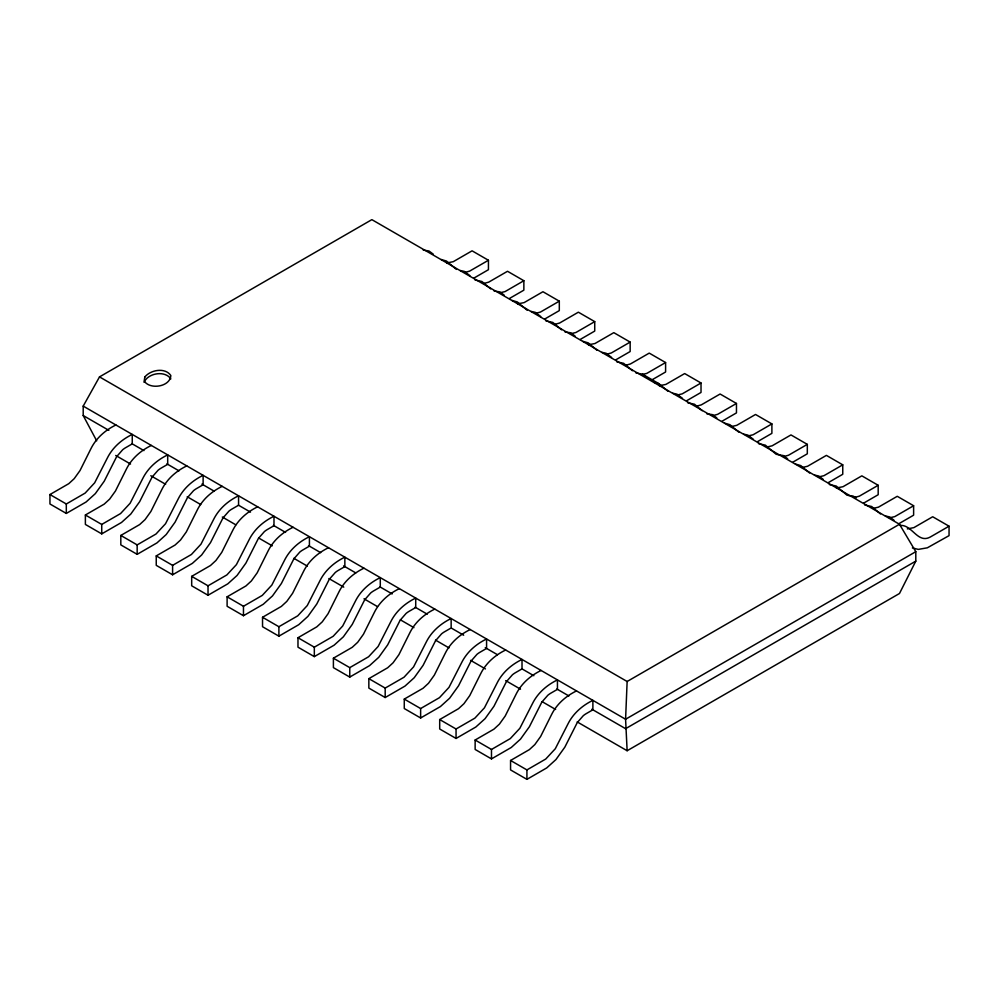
<?xml version="1.0" encoding="UTF-8"?>
<svg xmlns="http://www.w3.org/2000/svg" width="999" height="999" viewBox="0 0 999 999"><rect width="100%" height="100%" fill="white"/><g stroke="black" fill="none" stroke-linecap="round" stroke-linejoin="round"><path stroke-width="1.5" d="M899.487 524.263L627.135 681.493L625.586 719.243L627.135 750.736L899.487 593.493L915.796 561.126L915.796 551.685L899.487 524.263L371.865 219.643L99.513 376.885L83.204 406.106L83.204 415.547L96.678 440.809M144.056 382.355C148.014 372.989 164.972 370.204 170.841 378.883M115.909 424.987C105.382 430.057 96.154 438.124 90.934 448.688L80.02 470.554L74.213 478.658L68.781 483.666L49.95 494.542L49.95 503.983L66.309 513.424L86.089 501.998L95.33 493.631L104.221 481.231L116.671 456.605L122.665 449.762A20.892 12.063 -60 0 1 125.662 447.677L132.255 443.868L132.255 434.428C121.741 439.498 112.512 447.577 107.293 458.129L94.668 482.817L85.127 493.106L66.309 503.983L49.95 494.542M151.336 445.442C140.822 450.512 131.581 458.591 126.374 469.143L115.447 491.021L109.64 499.125L104.208 504.12L85.377 514.997L85.377 524.438L101.736 533.878L121.528 522.452L130.769 514.085L139.648 501.685L152.098 477.06L158.104 470.217A20.892 12.063 -60 0 1 161.101 468.131L167.695 464.323L167.695 454.882C157.168 459.952 147.939 468.032 142.72 478.583L130.107 503.271L120.567 513.561L101.736 524.438L85.377 514.997M473.926 278.084L488.436 269.705L488.436 260.264L469.605 271.129L465.322 272.302M186.776 465.896C176.249 470.966 167.02 479.045 161.801 489.597L150.886 511.476L145.08 519.58L139.635 524.587L120.817 535.452L120.817 544.892L137.163 554.333L156.955 542.907L166.196 534.54L175.087 522.152L187.525 497.514L193.531 490.671A20.892 12.063 -60 0 1 196.528 488.586L203.122 484.777L203.122 475.337C192.607 480.407 183.366 488.486 178.159 499.05L165.534 523.726L155.994 534.028L137.163 544.892L120.817 535.452M509.353 298.539L523.863 290.16L523.863 280.719L505.044 291.596L499.6 292.857M222.203 486.351C211.676 491.421 202.447 499.5 197.24 510.064L186.313 531.93L180.507 540.034L175.075 545.042L156.244 555.906L156.244 565.347L172.602 574.787L192.382 563.361L201.636 554.994L210.514 542.607L222.964 517.969L228.958 511.126A20.892 12.063 -60 0 1 231.955 509.053L238.561 505.244L238.561 495.791C228.034 500.861 218.806 508.941 213.586 519.505L200.974 544.18L191.421 554.482L172.602 565.347L156.244 555.906M544.792 318.993L559.303 310.614L559.303 301.174L540.471 312.05L536.176 313.211M257.642 506.818C247.115 511.875 237.887 519.955 232.667 530.519L221.753 552.385L215.934 560.489L210.502 565.496L191.683 576.361L191.683 585.801L208.029 595.242L227.822 583.828L237.063 575.461L245.941 563.061L258.391 538.424L264.398 531.593A20.892 12.063 -60 0 1 267.395 529.507L273.988 525.699L273.988 516.258C263.461 521.316 254.233 529.395 249.013 539.959L236.401 564.647L226.86 574.937L208.029 585.801L191.683 576.361M580.219 339.448L594.73 331.081L594.73 321.628L575.899 332.505L570.466 333.778M293.069 527.272C282.542 532.33 273.314 540.409 268.094 550.973L257.18 572.839L251.373 580.943L245.941 585.951L227.11 596.815L227.11 606.268L243.469 615.709L263.249 604.283L272.49 595.916L281.381 583.516L293.831 558.891L299.825 552.047A20.892 12.063 -60 0 1 302.822 549.962L309.415 546.153L309.415 536.713C298.901 541.77 289.673 549.85 284.453 560.414L271.828 585.102L262.287 595.392L243.469 606.268L227.11 596.815M615.646 359.915L630.157 351.536L630.157 342.095L611.338 352.959L607.042 354.121M328.496 547.727C317.982 552.797 308.741 560.864 303.534 571.428L292.607 593.294L286.8 601.398L281.368 606.405L262.537 617.282L262.537 626.723L278.896 636.163L298.689 624.737L307.929 616.371L316.808 603.97L329.258 579.345L335.264 572.502A20.892 12.063 -60 0 1 338.261 570.417L344.855 566.608L344.855 557.167C334.328 562.237 325.1 570.304 319.88 580.869L307.267 605.556L297.727 615.846L278.896 626.723L262.537 617.282M651.086 380.369L665.596 371.99L665.596 362.55L646.765 373.414L641.333 374.687M363.936 568.181C353.409 573.251 344.18 581.331 338.961 591.883L328.047 613.748L322.24 621.865L316.795 626.86L297.977 637.737L297.977 647.177L314.323 656.618L334.116 645.192L343.356 636.825L352.247 624.425L364.685 599.8L370.691 592.956A20.892 12.063 -60 0 1 373.688 590.871L380.282 587.062L380.282 577.622C369.767 582.692 360.527 590.771 355.319 601.323L342.694 626.011L333.154 636.301L314.323 647.177L297.977 637.737M686.513 400.824L701.023 392.445L701.023 383.004L682.205 393.868L676.76 395.142M399.363 588.636C388.836 593.706 379.608 601.785 374.388 612.337L363.474 634.215L357.667 642.32L352.235 647.315L333.404 658.191L333.404 667.632L349.762 677.072L369.543 665.646L378.783 657.28L387.674 644.879L400.124 620.254L406.118 613.411A20.892 12.063 -60 0 1 409.115 611.326L415.721 607.517L415.721 598.076C405.194 603.146 395.966 611.226 390.746 621.778L378.134 646.465L368.581 656.768L349.762 667.632L333.404 658.191M721.952 421.278L736.463 412.899L736.463 403.459L717.632 414.335L713.336 415.497M434.79 609.09C424.275 614.16 415.047 622.24 409.827 632.804L398.913 654.67L393.094 662.774L387.662 667.782L368.843 678.646L368.843 688.086L385.189 697.527L404.982 686.101L414.223 677.734L423.101 665.346L435.552 640.709L441.558 633.865A20.892 12.063 -60 0 1 444.555 631.78L451.148 627.971L451.148 618.531C440.621 623.601 431.393 631.68 426.173 642.245L413.561 666.92L404.021 677.222L385.189 688.086L368.843 678.646M757.379 441.733L771.89 433.354L771.89 423.913L753.059 434.79L747.627 436.051M470.229 629.545C459.702 634.615 450.474 642.694 445.254 653.259L434.34 675.124L428.534 683.229L423.101 688.236L404.27 699.1L404.27 708.541L420.629 717.981L440.409 706.568L449.65 698.201L458.541 685.801L470.991 661.163L476.985 654.32A20.892 12.063 -60 0 1 479.982 652.247L486.575 648.438L486.575 638.998C476.061 644.055 466.833 652.135 461.613 662.699L448.988 687.374L439.448 697.677L420.629 708.541L404.27 699.1M792.806 462.187L807.317 453.808L807.317 444.368L788.498 455.244L784.203 456.406M505.656 650.012C495.142 655.069 485.901 663.149 480.694 673.713L469.767 695.579L463.961 703.683L458.529 708.691L439.697 719.555L439.697 728.995L456.056 738.448L475.836 727.022L485.089 718.656L493.968 706.256L506.418 681.63L512.425 674.787A20.892 12.063 -60 0 1 515.422 672.702L522.015 668.893L522.015 659.452C511.488 664.51 502.26 672.589 497.04 683.154L484.428 707.841L474.887 718.131L456.056 728.995L439.697 719.555M828.246 482.654L842.756 474.275L842.756 464.835L823.925 475.699L818.493 476.973M541.096 670.466C530.569 675.524 521.341 683.603 516.121 694.168L505.207 716.033L499.4 724.138L493.956 729.145L475.137 740.022L475.137 749.462L491.483 758.903L511.276 747.477L520.516 739.11L529.408 726.71L541.845 702.085L547.852 695.242A20.892 12.063 -60 0 1 550.849 693.156L557.442 689.347L557.442 679.907C546.928 684.977 537.687 693.044 532.479 703.608L519.855 728.296L510.314 738.586L491.483 749.462L475.137 740.022M863.673 503.109L878.183 494.73L878.183 485.289L859.365 496.153L855.069 497.315M576.523 690.921C565.996 695.991 556.768 704.058 551.548 714.622L540.634 736.488L534.827 744.592L529.395 749.6L510.564 760.476L510.564 769.917L526.923 779.357L546.703 767.931L555.943 759.565L564.835 747.165L577.285 722.539L583.279 715.696A20.892 12.063 -60 0 1 586.276 713.611L592.882 709.802L592.882 700.361C582.355 705.431 573.126 713.511 567.907 724.063L555.294 748.75L545.741 759.04L526.923 769.917L510.564 760.476M899.112 523.563L913.623 515.184L913.623 505.744L894.792 516.608L889.36 517.882M912.387 547.952L918.331 549.388L927.334 547.814L949.05 535.639L949.05 526.198L930.219 537.062C917.507 543.943 912.112 524.4 900.174 525.449M915.796 551.685L625.586 719.243L83.204 406.106M915.796 561.126L625.586 728.683L591.858 709.215M484.403 283.316L488.686 282.155L507.517 271.278L523.863 280.719M555.257 324.225L559.552 323.064L578.371 312.188L594.73 321.628M626.123 365.135L630.419 363.973L649.238 353.109L665.596 362.55M696.99 406.056L701.273 404.882L720.104 394.018L736.463 403.459M731.28 426.61L736.713 425.349L755.531 414.473L771.89 423.913M766.708 447.077L772.14 445.804L790.971 434.927L807.317 444.368M802.135 467.532L807.579 466.258L826.398 455.382L842.756 464.835M873.001 508.441L878.433 507.167L897.264 496.303L913.623 505.744M423.214 250.075L428.958 250.974L433.329 254.221M475 279.97L481.93 281.506L490.709 288.911M494.068 290.984L499.825 291.883L504.195 295.13M545.854 320.879L552.797 322.415L561.575 329.82M564.934 331.893L570.679 332.792L575.062 336.051M616.72 361.8L623.651 363.324L632.442 370.729M635.801 372.814L642.732 374.338L659.09 383.778L667.869 391.196M687.587 402.709L694.517 404.245L702.185 410.689M706.668 413.723L712.412 414.622L716.783 417.869M758.453 443.618L765.384 445.154L776.41 454.47M777.534 454.632L783.278 455.532L787.649 458.778M829.307 484.54L836.25 486.063L847.264 495.392M848.388 495.554L852.846 495.979L856.28 497.777M864.747 504.994L871.677 506.518L880.469 513.936M446.715 262.974L453.259 261.688L472.077 250.824L488.436 260.264M517.582 303.883L524.113 302.61L542.944 291.733L559.303 301.174M588.448 344.805L594.979 343.519L613.811 332.655L630.157 342.095M659.303 385.714L665.846 384.428L684.677 373.564L701.023 383.004M836.463 487.999L843.006 486.713L861.837 475.849L878.183 485.289M907.329 528.908L913.873 527.622L932.691 516.758L949.05 526.198M441.133 259.49L446.491 261.051L456.393 269.405M460.214 270.504L464.385 271.428L469.88 275.637M511.988 300.399L517.357 301.96L527.26 310.327M531.068 311.413L535.252 312.337L540.746 316.546M582.854 341.321L588.224 342.869L597.002 350.274M601.935 352.335L606.118 353.259L611.613 357.455M653.721 382.23L659.09 383.778M672.802 393.244L676.985 394.168L682.479 398.376M724.587 423.139L729.957 424.7L738.736 432.105M743.668 434.153L747.839 435.077L753.333 439.285M795.454 464.06L800.811 465.609L809.602 473.014M814.522 475.074L818.705 475.999L823.089 479.245M885.389 515.984L889.572 516.908L893.943 520.154M99.513 376.885L627.135 681.493M83.204 415.547L108.841 430.344M131.768 443.581L143.918 450.599M166.858 463.836L178.996 470.854M201.935 484.09L214.073 491.108M238.361 505.119L250.499 512.137M273.439 525.374L285.577 532.392M308.516 545.629L320.667 552.647M343.594 565.884L355.744 572.889M380.032 586.913L392.17 593.93M415.109 607.167L427.247 614.173M451.536 628.196L463.673 635.214M485.264 647.677L497.415 654.682M521.69 668.706L533.841 675.711M556.768 688.96L568.918 695.966M115.709 455.469L130.557 464.036M150.799 475.724L165.634 484.29M187.225 496.765L200.724 504.557M222.315 517.02L235.814 524.812M258.753 538.049L272.24 545.841M293.831 558.304L307.33 566.096M328.921 578.558L343.756 587.137M363.998 598.813L377.497 606.605M400.437 619.855L413.923 627.647M435.514 640.109L449.013 647.901M470.604 660.364L485.452 668.93M505.694 680.619L520.529 689.185M542.12 701.66L555.619 709.452M577.21 721.915L627.135 750.736M642.732 374.338L645.928 376.96M526.923 769.917L526.923 779.357M491.483 749.462L491.483 758.903M456.056 728.995L456.056 738.448M420.629 708.541L420.629 717.981M385.189 688.086L385.189 697.527M349.762 667.632L349.762 677.072M314.323 647.177L314.323 656.618M278.896 626.723L278.896 636.163M243.469 606.268L243.469 615.709M208.029 585.801L208.029 595.242M172.602 565.347L172.602 574.787M137.163 544.892L137.163 554.333M101.736 524.438L101.736 533.878M66.309 503.983L66.309 513.424M144.843 376.973L144.181 380.994C149.9 390.047 170.205 386.825 170.841 375.549C165.185 367.17 150.612 369.817 144.843 376.973"/></g></svg>
